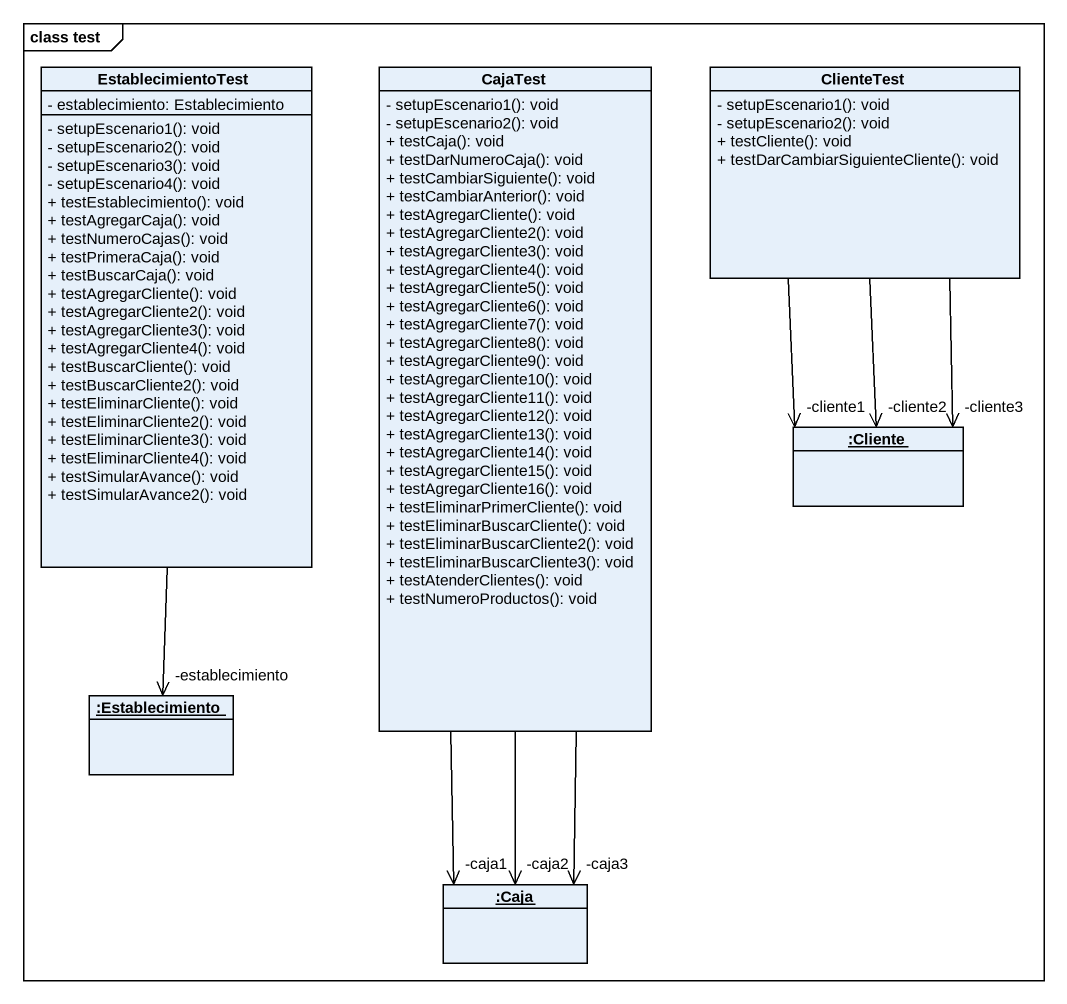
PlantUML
@startuml
mainframe class test
hide circle
hide empty members
skinparam classAttributeIconSize 0
class EstablecimientoTest {
  - establecimiento: Establecimiento
  - setupEscenario1(): void
  - setupEscenario2(): void
  - setupEscenario3(): void
  - setupEscenario4(): void
  + testEstablecimiento(): void
  + testAgregarCaja(): void
  + testNumeroCajas(): void
  + testPrimeraCaja(): void
  + testBuscarCaja(): void
  + testAgregarCliente(): void
  + testAgregarCliente2(): void
  + testAgregarCliente3(): void
  + testAgregarCliente4(): void
  + testBuscarCliente(): void
  + testBuscarCliente2(): void
  + testEliminarCliente(): void
  + testEliminarCliente2(): void
  + testEliminarCliente3(): void
  + testEliminarCliente4(): void
  + testSimularAvance(): void
  + testSimularAvance2(): void
}
class CajaTest {
  - setupEscenario1(): void
  - setupEscenario2(): void
  + testCaja(): void
  + testDarNumeroCaja(): void
  + testCambiarSiguiente(): void
  + testCambiarAnterior(): void
  + testAgregarCliente(): void
  + testAgregarCliente2(): void
  + testAgregarCliente3(): void
  + testAgregarCliente4(): void
  + testAgregarCliente5(): void
  + testAgregarCliente6(): void
  + testAgregarCliente7(): void
  + testAgregarCliente8(): void
  + testAgregarCliente9(): void
  + testAgregarCliente10(): void
  + testAgregarCliente11(): void
  + testAgregarCliente12(): void
  + testAgregarCliente13(): void
  + testAgregarCliente14(): void
  + testAgregarCliente15(): void
  + testAgregarCliente16(): void
  + testEliminarPrimerCliente(): void
  + testEliminarBuscarCliente(): void
  + testEliminarBuscarCliente2(): void
  + testEliminarBuscarCliente3(): void
  + testAtenderClientes(): void
  + testNumeroProductos(): void
}
class ClienteTest {
  - setupEscenario1(): void
  - setupEscenario2(): void
  + testCliente(): void
  + testDarCambiarSiguienteCliente(): void
}
object ":Cliente" as Cliente
object ":Establecimiento" as Establecimiento
object ":Caja" as Caja
EstablecimientoTest --> "-establecimiento" Establecimiento
CajaTest --> "-caja3" Caja
CajaTest --> "-caja2" Caja
CajaTest --> "-caja1" Caja
ClienteTest --> "-cliente3" Cliente
ClienteTest --> "-cliente2" Cliente
ClienteTest --> "-cliente1" Cliente
@enduml
